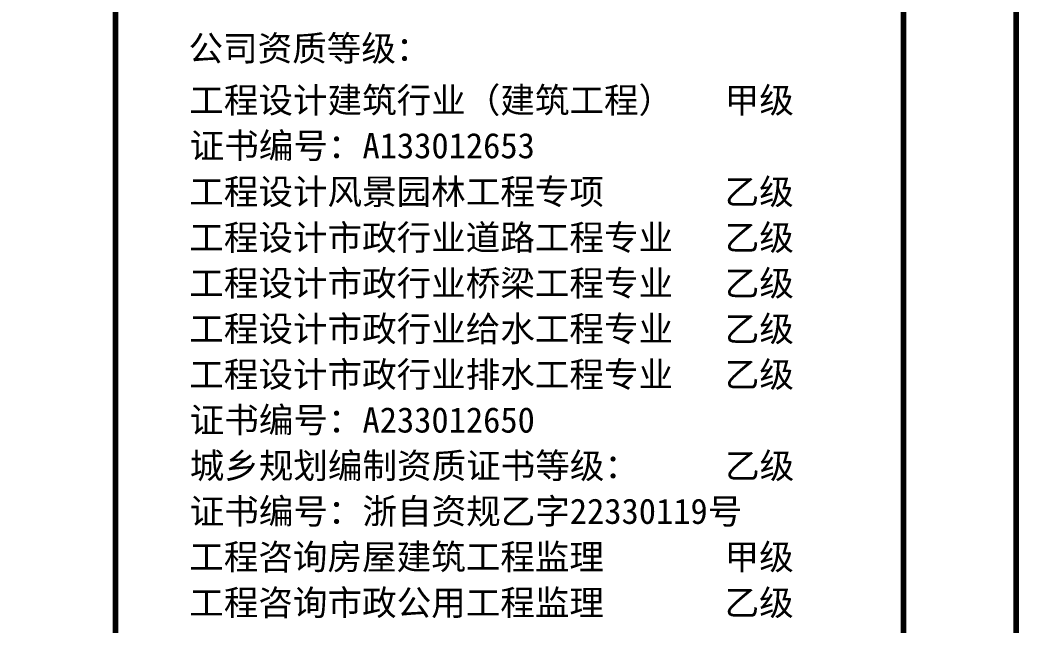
# Model space of a CAD drawing. Extents: x 497777 to 784122, y -229332 to 980813.
# Drawn here: x 573055 to 581927, y 770091 to 775459 of the extents above; entities that cross this region are included whole.
import ezdxf
from ezdxf.enums import TextEntityAlignment as Align

# ---------------------------------------------------------------- set-up
doc = ezdxf.new("R2010")
doc.units = 0
doc.header["$LTSCALE"] = 1000
doc.header["$MEASUREMENT"] = 0
doc.layers.add('0-cxFrame', color=155, linetype='Continuous')
doc.styles.add('cx_biaoti', font='')
doc.styles.add('cx_tuqian1', font='')
doc.styles.add('黑体', font='simhei.ttf', dxfattribs={"height": 12})
doc.styles.get('cx_biaoti').set_extended_font_data('SimSun')
doc.styles.get('cx_tuqian1').set_extended_font_data('SimSun')

# ---------------------------------------------------------------- blocks, each defined once
blk = doc.blocks.new('zjcx_TT(Dragon)')
at = {"layer": '0-cxFrame', "const_width": 30}
blk.add_lwpolyline([(-7000, -10200.2), (0, -10200.2), (0, 0), (-7000, 0)], close=True, dxfattribs=at)
at = {"color": 7, "style": 'cx_biaoti'}
for s, p in [('公司资质等级：', (-6350, -4700)), ('工程设计建筑行业（建筑工程）   甲级', (-6343.7, -5159.7)), ('证书编号：A133012653', (-6339.9, -5563.5)), ('工程设计风景园林工程专项       乙级', (-6343.7, -5972.3)), ('工程设计市政行业道路工程专业   乙级', (-6343.7, -6378.5)), ('工程设计市政行业桥梁工程专业   乙级', (-6343.7, -6783.5)), ('工程设计市政行业给水工程专业   乙级', (-6343.7, -7188.5)), ('工程设计市政行业排水工程专业   乙级', (-6343.7, -7593.5)), ('证书编号：A233012650', (-6339.9, -7997.3)), ('城乡规划编制资质证书等级：     乙级', (-6339.9, -8403.5)), ('证书编号：浙自资规乙字22330119号', (-6339.9, -8807.3)), ('工程咨询房屋建筑工程监理       甲级', (-6343.7, -9212.3)), ('工程咨询市政公用工程监理       乙级', (-6343.7, -9618.5))]:
    blk.add_text(s, height=225, dxfattribs=at).set_placement(p)
blk = doc.blocks.new('zjcx_T1(Dragon)')
at = {"layer": '0-cxFrame', "const_width": 50}
blk.add_lwpolyline([(-7000, 0), (0, 0), (0, 57400), (-7000, 57400)], close=True, dxfattribs=at)
at = {"layer": '0-cxFrame'}
blk.add_blockref('zjcx_TT(Dragon)', (0, 57400), dxfattribs=at)
blk = doc.blocks.new('TK22.A1 L(Dragon)')
at = {"layer": '0-cxFrame', "color": 7, "const_width": 0.5}
blk.add_lwpolyline([(0, 0), (-841, 0), (-841, 594), (0, 594)], close=True, dxfattribs=at)
at = {"layer": '0-cxFrame', "const_width": 0.5}
for points in [[(-80, 10), (-821, 10), (-821, 584), (-80, 584)], [(-10, 10), (-80, 10), (-80, 584), (-10, 584)]]:
    blk.add_lwpolyline(points, close=True, dxfattribs=at)
at = {"layer": '0-cxFrame', "xscale": 0.01, "yscale": 0.01, "zscale": 0.01}
blk.add_blockref('zjcx_T1(Dragon)', (-10, 10), dxfattribs=at)
at = {"style": '黑体', "flags": 4}
blk.add_attdef('图幅', text='', height=3.3, dxfattribs=at).set_placement((-40, 3), align=Align.RIGHT)
at = {"layer": 'Defpoints', "color": 6, "flags": 4}
for tag, height, style, p in [('tufu', 3.3, '黑体', (-12, 12)), ('dwfname', 4, 'cx_tuqian1', (-80, 3))]:
    blk.add_attdef(tag, text='', height=height, dxfattribs=dict(at, style=style)).set_placement(p, align=Align.RIGHT)

msp = doc.modelspace()

# ---------------------------------------------------------------- block references
at = {"layer": '0-cxFrame', "xscale": 100, "yscale": 100, "zscale": 100}
msp.add_blockref('TK22.A1 L(Dragon)', (581901.7, 721395.1), dxfattribs=at)

doc.saveas('drawing.dxf')
